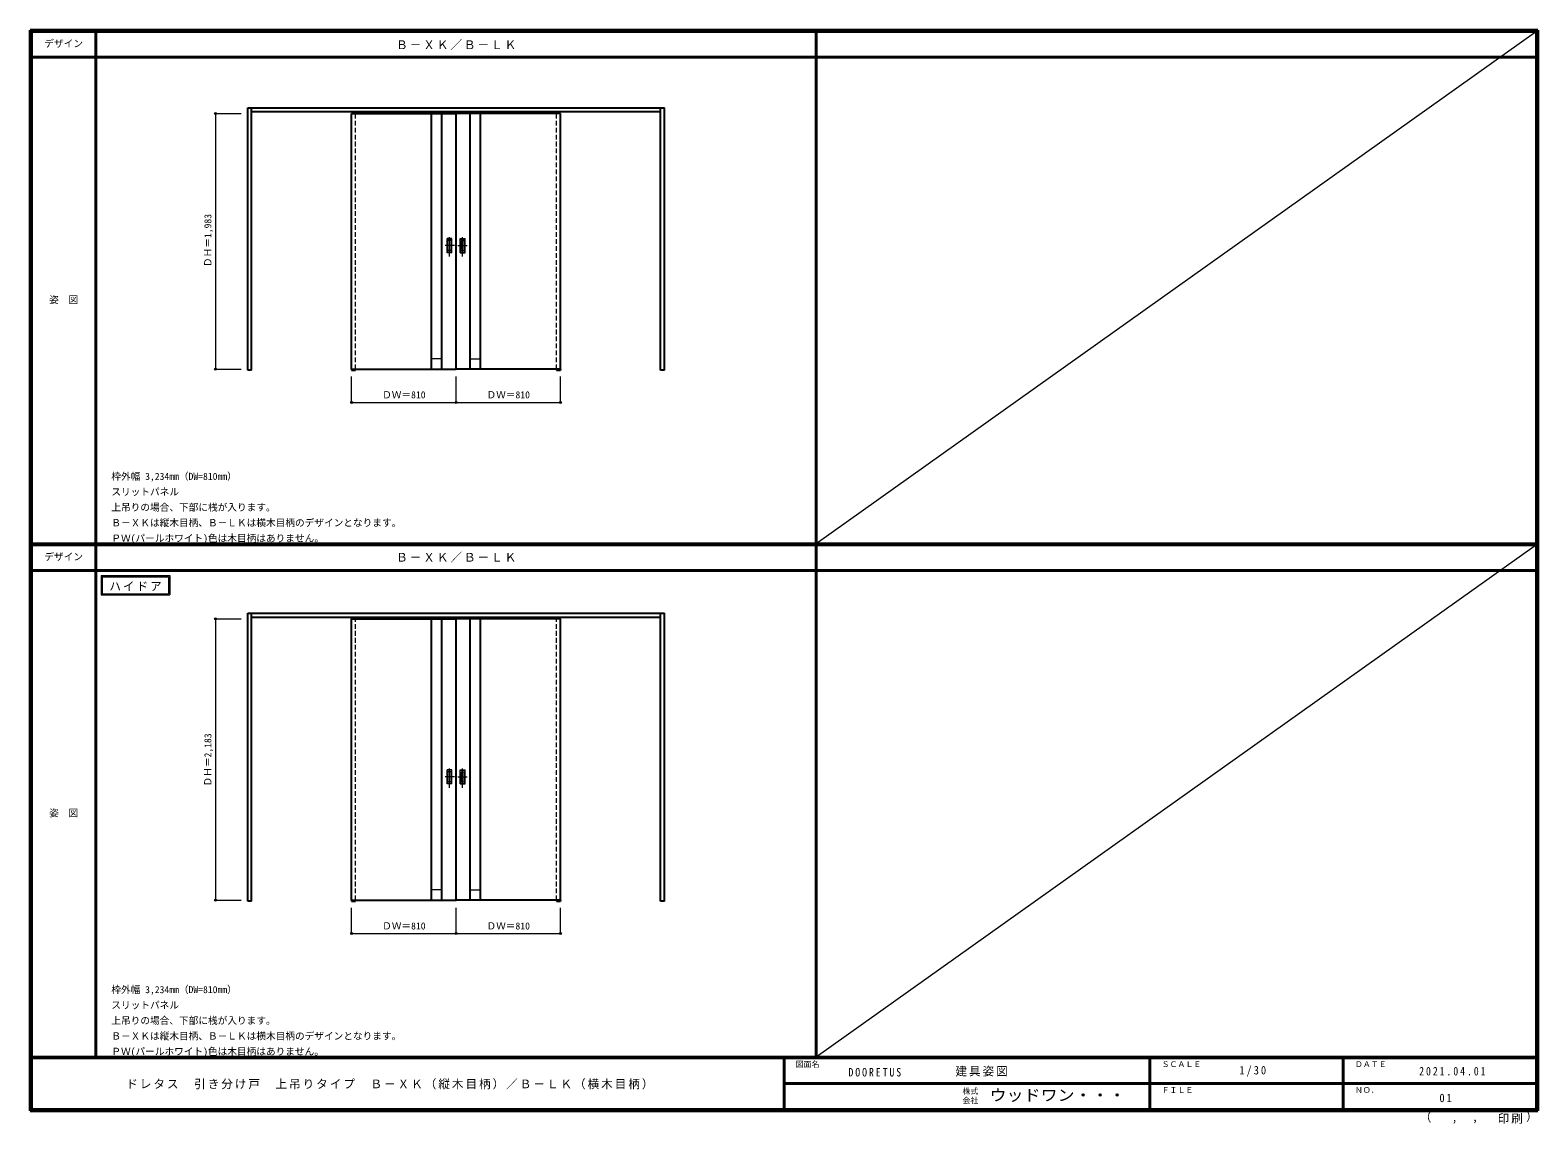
# Model space of a CAD drawing. Units: millimetres, scale not verified. Extents: x -6000 to 5700, y -4307 to 4175.
import ezdxf
from ezdxf.enums import TextEntityAlignment as Align

# ---------------------------------------------------------------- set-up
doc = ezdxf.new("R2010")
doc.units = ezdxf.units.MM
doc.header["$LTSCALE"] = 30
doc.header["$PDMODE"] = 32
doc.header["$PDSIZE"] = 15
doc.linetypes.add('CHAIN1', pattern=[8, 5, -1, 1, -1])
doc.linetypes.add('DASHED1', pattern=[1.8, 1.2, -0.6])
for name, color, linetype, lineweight in [('0-2_扉', 3, 'Continuous', 25), ('0-3_仕上げ', 3, 'Continuous', 25), ('0-4_枠', 3, 'Continuous', 25), ('0-6_引手', 7, 'Continuous', 18), ('0-A_文字', 7, 'Continuous', 18), ('0-B_寸法', 7, 'Continuous', 9), ('F-1_枠', 6, 'Continuous', 40), ('F-A_文字', 7, 'Continuous', 18)]:
    doc.layers.add(name, color=color, linetype=linetype, lineweight=lineweight)
doc.styles.add('ＭＳ ゴシック', font='')
doc.styles.get('ＭＳ ゴシック').set_extended_font_data('MS Gothic')

msp = doc.modelspace()

# ---------------------------------------------------------------- linework, layer by layer
at = {"layer": '0-2_扉', "color": 4, "linetype": 'DASHED1', "lineweight": 9}
for p, q in [((-3505, 1546), (-3505, 3543)), ((-3475, 1546), (-3475, 3543)), ((-3475, 1546.5), (-3475, 3529.5)), ((-1915, 1546), (-1915, 3543)), ((-1915, 1546.5), (-1915, 3529.5)), ((-1885, 1546), (-1885, 3543)), ((-3475, -2572.75), (-3475, -389.75)), ((-1915, -2572.75), (-1915, -389.75))]:
    msp.add_line(p, q, dxfattribs=at)
at = {"layer": '0-2_扉'}
for p, q in [((-3505, 1546.5), (-3505, 3529.5)), ((-3505, 3529.5), (-2695, 3529.5)), ((-1885, 3529.5), (-2695, 3529.5)), ((-1885, 1546.5), (-1885, 3529.5)), ((-3505, 1546.5), (-2695, 1546.5)), ((-3505, 1546.5), (-3505, 1538)), ((-3505, 1538), (-3475, 1538)), ((-3475, 1546.5), (-3475, 1538)), ((-1885, 1546.5), (-2695, 1546.5)), ((-1915, 1546.5), (-1915, 1538)), ((-1915, 1538), (-1885, 1538)), ((-1885, 1546.5), (-1885, 1538)), ((-3505, -389.75), (-2695, -389.75)), ((-3505, -2572.75), (-3505, -389.75)), ((-1885, -389.75), (-2695, -389.75)), ((-2695, -2572.75), (-2695, -389.75)), ((-1885, -2572.75), (-1885, -389.75)), ((-3505, -2572.75), (-2695, -2572.75)), ((-1885, -2572.75), (-2695, -2572.75))]:
    msp.add_line(p, q, dxfattribs=at)
at = {"layer": '0-3_仕上げ'}
for p, q in [((-2885, 1546.5), (-2885, 3529.5)), ((-2805, 1546.5), (-2805, 3529.5)), ((-2695, 1546.5), (-2695, 3529.5)), ((-2585, 1546.5), (-2585, 3529.5)), ((-2505, 1546.5), (-2505, 3529.5)), ((-2885, -2572.97), (-2885, -389.75)), ((-2805, -2572.97), (-2805, -389.75)), ((-2585, -2572.97), (-2585, -389.75)), ((-2505, -2572.97), (-2505, -389.75))]:
    msp.add_line(p, q, dxfattribs=at)
at = {"layer": '0-3_仕上げ', "color": 7, "lineweight": 18}
for p, q in [((-2805, 1626.5), (-2885, 1626.5)), ((-2585, 1626.5), (-2505, 1626.5)), ((-2805, -2492.97), (-2885, -2492.97)), ((-2585, -2492.97), (-2505, -2492.97))]:
    msp.add_line(p, q, dxfattribs=at)
at = {"layer": '0-4_枠'}
for p, q in [((-4312, 1538), (-4312, 3573)), ((-4312, 3573), (-1078, 3573)), ((-4282, 1538), (-4282, 3573)), ((-4282, 3543), (-1108, 3543)), ((-1108, 1538), (-1108, 3573)), ((-1078, 1538), (-1078, 3573)), ((-4282, 1538), (-4312, 1538)), ((-1078, 1538), (-1108, 1538)), ((-4312, -2581.25), (-4312, -346.25)), ((-4312, -346.25), (-1078, -346.25)), ((-4282, -2581.25), (-4282, -346.25)), ((-1108, -2581.25), (-1108, -346.25)), ((-1078, -2581.25), (-1078, -346.25)), ((-4282, -376.25), (-1108, -376.25)), ((-3505, -2572.75), (-3505, -2581.25)), ((-3475, -2572.75), (-3475, -2581.25)), ((-1915, -2572.75), (-1915, -2581.25)), ((-1885, -2572.75), (-1885, -2581.25)), ((-4282, -2581.25), (-4312, -2581.25)), ((-3505, -2581.25), (-3475, -2581.25)), ((-1915, -2581.25), (-1885, -2581.25)), ((-1078, -2581.25), (-1108, -2581.25))]:
    msp.add_line(p, q, dxfattribs=at)
at = {"layer": '0-4_枠', "color": 4, "linetype": 'DASHED1', "lineweight": 9}
for p, q in [((-3505, -2573.25), (-3505, -376.25)), ((-3475, -2573.25), (-3475, -376.25)), ((-1915, -2573.25), (-1915, -376.25)), ((-1885, -2573.25), (-1885, -376.25))]:
    msp.add_line(p, q, dxfattribs=at)
at = {"layer": '0-6_引手', "linetype": 'CHAIN1'}
for p, q in [((-2746, 2418.77), (-2746, 2589.62)), ((-2644, 2418.77), (-2644, 2589.62)), ((-2707.93, 2504), (-2780.44, 2504)), ((-2682.07, 2504), (-2609.56, 2504)), ((-2707.93, -1615.25), (-2780.44, -1615.25)), ((-2746, -1700.48), (-2746, -1529.63)), ((-2682.07, -1615.25), (-2609.56, -1615.25)), ((-2644, -1700.48), (-2644, -1529.63))]:
    msp.add_line(p, q, dxfattribs=at)
at = {"layer": '0-6_引手'}
for p, q in [((-2765, 2449), (-2765, 2559)), ((-2758.5, 2465), (-2758.5, 2543)), ((-2733.5, 2543), (-2758.5, 2543)), ((-2733.5, 2465), (-2758.5, 2465)), ((-2733.5, 2465), (-2733.5, 2543)), ((-2656.5, 2465), (-2656.5, 2543)), ((-2656.5, 2543), (-2631.5, 2543)), ((-2656.5, 2465), (-2631.5, 2465)), ((-2631.5, 2465), (-2631.5, 2543)), ((-2625, 2449), (-2625, 2559)), ((-2727, 2449), (-2765, 2449)), ((-2663, 2449), (-2625, 2449)), ((-2727, -1560.25), (-2765, -1560.25)), ((-2765, -1670.25), (-2765, -1560.25)), ((-2733.5, -1576.25), (-2758.5, -1576.25)), ((-2758.5, -1654.25), (-2758.5, -1576.25)), ((-2733.5, -1654.25), (-2733.5, -1576.25)), ((-2727, -1670.25), (-2727, -1560.25)), ((-2663, -1560.25), (-2625, -1560.25)), ((-2663, -1670.25), (-2663, -1560.25)), ((-2656.5, -1576.25), (-2631.5, -1576.25)), ((-2656.5, -1654.25), (-2656.5, -1576.25)), ((-2631.5, -1654.25), (-2631.5, -1576.25)), ((-2625, -1670.25), (-2625, -1560.25)), ((-2727, -1670.25), (-2765, -1670.25)), ((-2733.5, -1654.25), (-2758.5, -1654.25)), ((-2663, -1670.25), (-2625, -1670.25)), ((-2656.5, -1654.25), (-2631.5, -1654.25))]:
    msp.add_line(p, q, dxfattribs=at)
at = {"layer": '0-6_引手', "linetype": 'DASHED1'}
for p, q in [((-2730, 2555), (-2762, 2555)), ((-2730, 2453), (-2730, 2555)), ((-2660, 2555), (-2628, 2555)), ((-2660, 2453), (-2660, 2555)), ((-2762, -1666.25), (-2762, -1564.25)), ((-2628, -1666.25), (-2628, -1564.25)), ((-2730, -1666.25), (-2762, -1666.25)), ((-2660, -1666.25), (-2628, -1666.25))]:
    msp.add_line(p, q, dxfattribs=at)
at = {"layer": '0-6_引手'}
for points in [[(-2727, 2449), (-2727, 2559), (-2765, 2559)], [(-2663, 2449), (-2663, 2559), (-2625, 2559)]]:
    msp.add_lwpolyline(points, dxfattribs=at)
at = {"layer": '0-6_引手', "linetype": 'DASHED1'}
for points in [[(-2730, 2453), (-2762, 2453), (-2762, 2555)], [(-2660, 2453), (-2628, 2453), (-2628, 2555)], [(-2730, -1666.25), (-2730, -1564.25), (-2762, -1564.25)], [(-2660, -1666.25), (-2660, -1564.25), (-2628, -1564.25)]]:
    msp.add_lwpolyline(points, dxfattribs=at)
at = {"layer": '0-A_文字'}
for p, q in [((-5450, -55.5), (-5450, -205.5)), ((-5440, -65.5), (-4925.67, -65.5)), ((-4925.67, -65.5), (-4925.67, -195.5)), ((-5450, -205.5), (-4915.67, -205.5))]:
    msp.add_line(p, q, dxfattribs=at)
for points in [[(-5450, -55.5), (-4915.67, -55.5), (-4915.67, -205.5)], [(-5440, -65.5), (-5440, -195.5), (-4925.67, -195.5)]]:
    msp.add_lwpolyline(points, dxfattribs=at)
at = {"layer": '0-B_寸法', "color": 4}
for p, q in [((-4562, 3529.5), (-4562, 1546.5)), ((-4562, 3529.5), (-4362, 3529.5)), ((-4562, 1546.5), (-4362, 1546.5)), ((-3505, 1288), (-3505, 1488)), ((-2695, 1288), (-2695, 1488)), ((-1885, 1288), (-1885, 1488)), ((-3505, 1288), (-1885, 1288)), ((-4562, -389.75), (-4362, -389.75)), ((-4562, -389.75), (-4562, -2572.75)), ((-4562, -2572.75), (-4362, -2572.75)), ((-3505, -2831.25), (-3505, -2631.25)), ((-2695, -2831.25), (-2695, -2631.25)), ((-1885, -2831.25), (-1885, -2631.25)), ((-3505, -2831.25), (-1885, -2831.25))]:
    msp.add_line(p, q, dxfattribs=at)
at = {"layer": '0-B_寸法'}
for p in [(-4562, 3529.5), (-4562, 1546.5), (-3505, 1288), (-2695, 1288), (-1885, 1288), (-4562, -389.75), (-4562, -2572.75), (-3505, -2831.25), (-2695, -2831.25), (-1885, -2831.25)]:
    msp.add_point(p, dxfattribs=at)
at = {"layer": 'F-1_枠'}
for p, q in [((-6000, 4175), (5700, 4175)), ((-6000, 4175), (-6000, -4205)), ((-6000, 4170), (5700, 4170)), ((-6000, 4165), (5700, 4165)), ((-5995, 4175), (-5995, -4205)), ((-5990, 4175), (-5990, -4205)), ((-5490, 4175), (-5490, -3790)), ((100, -3790), (100, 4175)), ((5690, 4175), (5690, -4205)), ((5695, 4175), (5695, -4205)), ((5700, 4175), (5700, -4205)), ((-6000, 3965), (5700, 3965)), ((-6000, 190.5), (5700, 190.5)), ((-6000, 187.5), (5700, 187.5)), ((-6000, 184.5), (5700, 184.5)), ((-6000, -15.5), (5700, -15.5)), ((5700, -3790), (-6000, -3790)), ((5700, -3795), (-6000, -3795)), ((-150, -3795), (-150, -4195)), ((2690, -3795), (2690, -4195)), ((4190, -3795), (4190, -4195)), ((-150, -3995), (5690, -3995.01)), ((5700, -4195), (-6000, -4195)), ((5700, -4200), (-6000, -4200)), ((5700, -4205), (-6000, -4205))]:
    msp.add_line(p, q, dxfattribs=at)
at = {"layer": 'F-A_文字'}
for p, q in [((5690, 4165), (100, 190.5)), ((5690, 184.5), (100, -3790))]:
    msp.add_line(p, q, dxfattribs=at)

# ---------------------------------------------------------------- texts
at = {"layer": '0-A_文字', "style": 'ＭＳ ゴシック'}
for s, p in [('枠外幅 3,234mm（DW=810mm）', (-5370, 670.5)), ('スリットパネル', (-5370, 550.5)), ('上吊りの場合、下部に桟が入ります。', (-5370, 430.5)), ('Ｂ－ＸＫは縦木目柄、Ｂ－ＬＫは横木目柄のデザインとなります。', (-5370, 310.5)), ('ＰＷ(パールホワイト)色は木目柄はありません。', (-5370, 190.5)), ('枠外幅 3,234mm（DW=810mm）', (-5370, -3310)), ('スリットパネル', (-5370, -3430)), ('上吊りの場合、下部に桟が入ります。', (-5370, -3550)), ('Ｂ－ＸＫは縦木目柄、Ｂ－ＬＫは横木目柄のデザインとなります。', (-5370, -3670)), ('ＰＷ(パールホワイト)色は木目柄はありません。', (-5370, -3790))]:
    msp.add_text(s, height=54.99, dxfattribs=at).set_placement(p, align=Align.BOTTOM_LEFT)
at = {"layer": '0-A_文字', "char_height": 65.98, "attachment_point": 7, "style": 'ＭＳ ゴシック'}
for s, insert in [('\\T1.17;Ｂ－ＸＫ／Ｂ－ＬＫ', (-3160, 4020)), ('\\T1.17;Ｂ－ＸＫ／Ｂ－ＬＫ', (-3160, 45.5)), ('\\T1.17;ハイドア', (-5385.34, -175.5))]:
    msp.add_mtext(s, dxfattribs=dict(at, insert=insert))
at = {"layer": '0-B_寸法', "style": 'ＭＳ ゴシック'}
for s, p in [('ＤＨ＝1,983', (-4577, 2337.75)), ('ＤＨ＝2,183', (-4577, -1690.75))]:
    msp.add_text(s, height=54.99, rotation=90, dxfattribs=at).set_placement(p, align=Align.BOTTOM_LEFT)
for p in [(-3268.75, 1303), (-2458.75, 1303), (-3268.75, -2816.25), (-2458.75, -2816.25)]:
    msp.add_text('ＤＷ＝810', height=54.99, dxfattribs=at).set_placement(p, align=Align.BOTTOM_LEFT)
at = {"layer": 'F-A_文字', "style": 'ＭＳ ゴシック'}
for s, height, p in [('デザイン', 54.99, (-5890, 4027.5)), ('姿\u3000図', 54.99, (-5852.5, 2040.25)), ('デザイン', 54.99, (-5890, 47)), ('姿\u3000図', 54.99, (-5852.5, -1940.25)), ('図面名', 43.99, (-60, -3880)), ('ＳＣＡＬＥ', 43.99, (2780, -3880)), ('ＤＡＴＥ', 43.99, (4280, -3880)), ('株式', 43.99, (1235, -4089)), ('ＦＩＬＥ', 43.99, (2780, -4080)), ('ＮＯ．', 43.99, (4280, -4080)), ('会社', 43.99, (1235, -4161)), ('（', 65.98, (4784.03, -4308.31)), ('）', 65.98, (5608.4, -4304.13)), (',', 65.98, (5031.28, -4308.31)), (',', 65.98, (5190.2, -4305.53))]:
    msp.add_text(s, height=height, dxfattribs=at).set_placement(p, align=Align.BOTTOM_LEFT)
at = {"layer": 'F-A_文字', "style": 'ＭＳ ゴシック', "width": 1.1}
msp.add_text('ウッドワン・・・', height=87.98, dxfattribs=at).set_placement((1445, -4155), align=Align.BOTTOM_LEFT)
at = {"layer": 'F-A_文字', "char_height": 65.98, "attachment_point": 7, "style": 'ＭＳ ゴシック'}
for s, insert in [('\\T1.17;建具姿図', (1180.42, -3940)), ('\\T1.38;\\W0.9;1/30', (3383.75, -3940)), ('\\T1.17;ドレタス\u3000引き分け戸\u3000上吊りタイプ\u3000Ｂ－ＸＫ（縦木目柄）／Ｂ－ＬＫ（横木目柄）', (-5254.29, -4040)), ('\\T1.39;\\W0.85;DOORETUS', (350, -3940.79)), ('\\T1.39;\\W0.85;2021.04.01', (4778.75, -3932.5)), ('\\T1.36;\\W0.9;01', (4936.25, -4140)), ('\\T1.17;印刷', (5388.15, -4306.92))]:
    msp.add_mtext(s, dxfattribs=dict(at, insert=insert))

doc.saveas('drawing.dxf')
